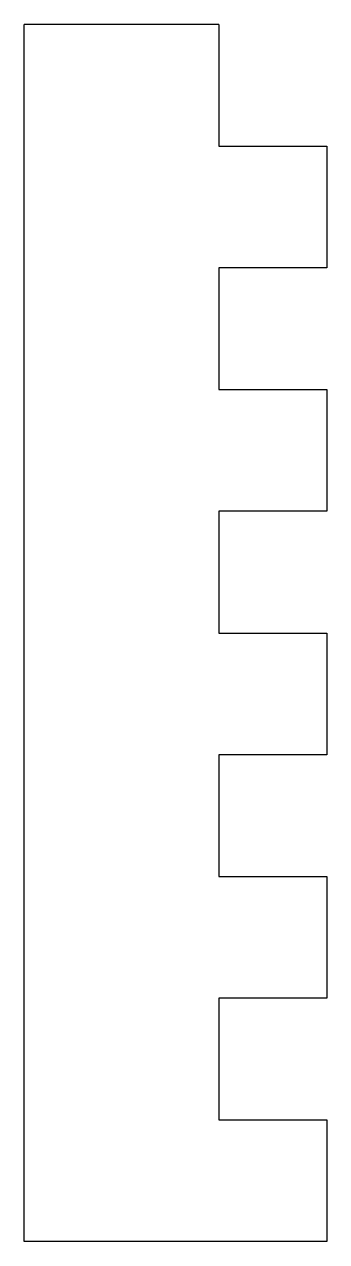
# Model space of a CAD drawing. Header units: inches. Extents: x 25 to 127, y 17 to 90.
# Drawn here: x 25.4 to 43.3, y 17.3 to 89.3 of the extents above.
import ezdxf

# ---------------------------------------------------------------- set-up
doc = ezdxf.new("R2010")
doc.units = ezdxf.units.IN
doc.header["$MEASUREMENT"] = 0

msp = doc.modelspace()

# ---------------------------------------------------------------- linework, layer by layer
for p, q in [((36.886, 89.262), (25.361, 89.262)), ((25.361, 17.257), (25.361, 89.262)), ((36.886, 89.262), (36.886, 82.061)), ((36.886, 82.061), (43.286, 82.061)), ((43.286, 82.061), (43.285, 74.861)), ((43.285, 74.861), (36.886, 74.861)), ((36.886, 74.861), (36.886, 67.66)), ((36.886, 67.66), (43.286, 67.66)), ((43.286, 67.66), (43.286, 60.46)), ((43.286, 60.46), (36.886, 60.46)), ((36.886, 60.46), (36.886, 53.259)), ((36.886, 53.259), (43.286, 53.259)), ((43.286, 53.259), (43.286, 46.059)), ((43.286, 46.059), (36.886, 46.059)), ((36.886, 46.059), (36.886, 38.858)), ((36.886, 38.858), (43.286, 38.858)), ((43.286, 38.858), (43.286, 31.658)), ((43.286, 31.658), (36.887, 31.658)), ((36.887, 31.658), (36.887, 24.457)), ((36.887, 24.457), (43.287, 24.457)), ((43.287, 24.457), (43.286, 17.257)), ((43.286, 17.257), (25.361, 17.257))]:
    msp.add_line(p, q)

doc.saveas('drawing.dxf')
